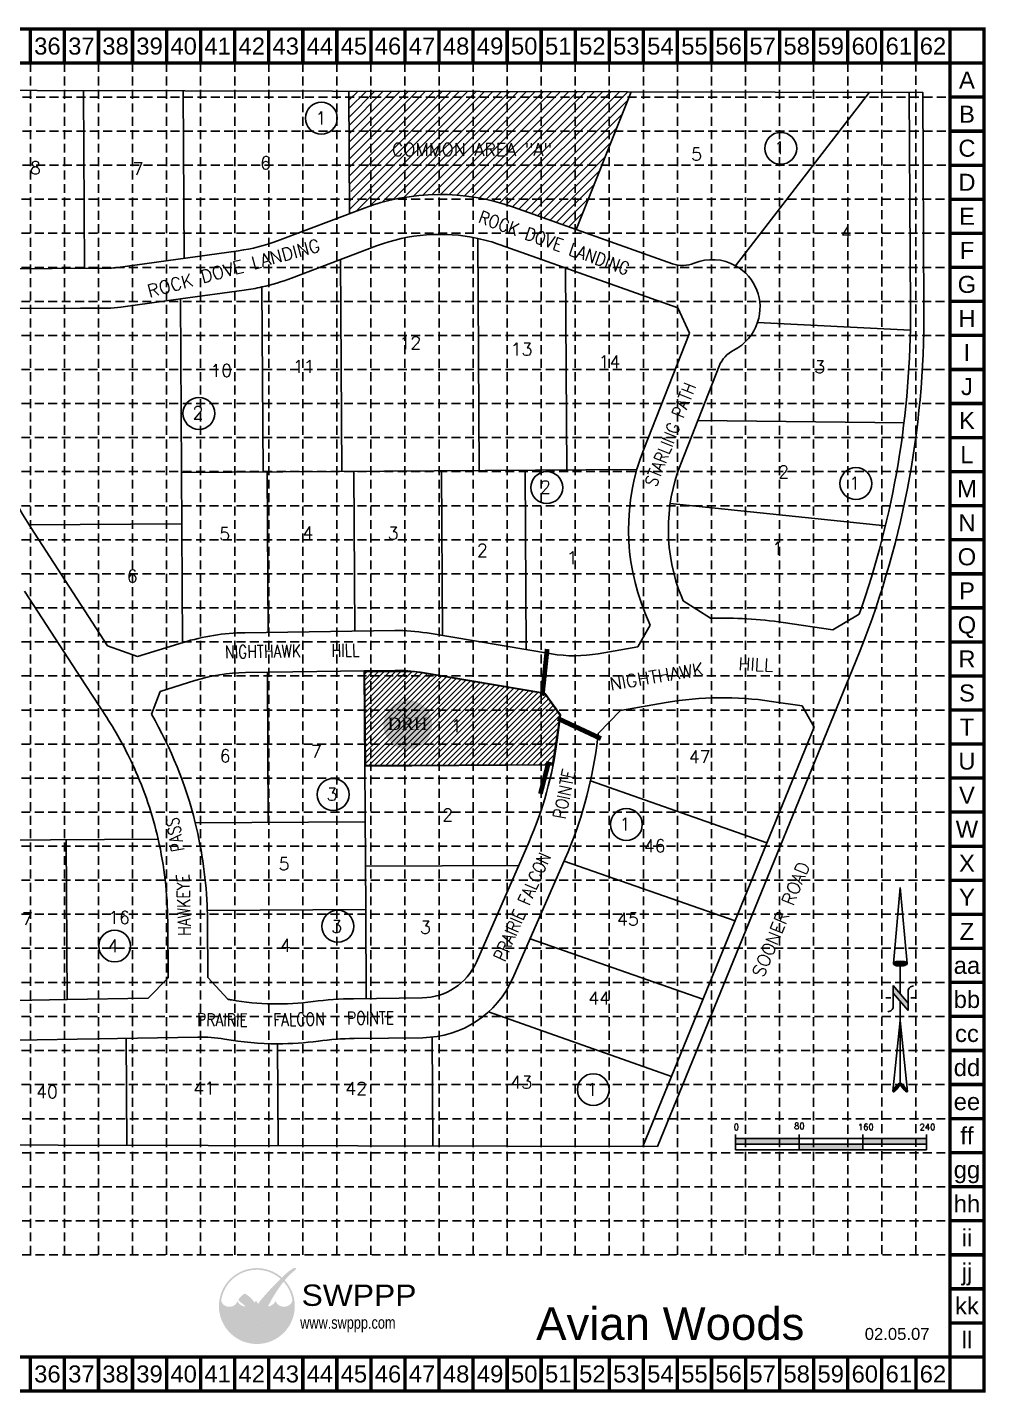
# Model space of a CAD drawing. Extents: x -29 to 2711, y -265 to 1449.
# Drawn here: x 1508 to 2711, y -265 to 1449 of the extents above; entities that cross this region are included whole.
import ezdxf
from ezdxf.enums import TextEntityAlignment as Align

# ---------------------------------------------------------------- set-up
doc = ezdxf.new("R2010")
doc.units = 0
doc.header["$MEASUREMENT"] = 0
doc.linetypes.add('HIDDEN', pattern=[0.375, 0.25, -0.125])
doc.layers.get('0').update_dxf_attribs({"linetype": 'CONTINUOUS'})
for name, color, linetype in [('$-LOTS', 7, 'CONTINUOUS'), ('$-ROW', 7, 'CONTINUOUS'), ('$-SHADE', 8, 'CONTINUOUS'), ('$-THE_BOUNDARY', 6, 'CONTINUOUS'), ('BASE', 7, 'CONTINUOUS'), ('CULVERTS', 7, 'CONTINUOUS'), ('FP-BLKNUM', 3, 'CONTINUOUS'), ('FP-LOTNUM', 7, 'CONTINUOUS'), ('FP-STNAME', 7, 'CONTINUOUS'), ('GRID', 254, 'HIDDEN'), ('LOGO', 7, 'CONTINUOUS'), ('NARROW', 7, 'CONTINUOUS'), ('SODDED LOT', 2, 'CONTINUOUS')]:
    doc.layers.add(name, color=color, linetype=linetype)
doc.styles.add('DRHorton', font='dutcheb.ttf')
doc.styles.add('L100T', font='romant.shx', dxfattribs={"height": 40})
doc.styles.add('L120', font='simplex.shx', dxfattribs={"height": 4.8})
doc.styles.add('LOGO1', font='Rockeb.TTF', dxfattribs={"height": 25})
doc.styles.add('ROMANS', font='romans.shx')
doc.styles.get("Standard").update_dxf_attribs({"font": 'ARIAL.TTF'})

# ---------------------------------------------------------------- blocks, each defined once
blk = doc.blocks.new('DRHorton')
h = blk.add_hatch(color=1)
h.paths.add_polyline_path([(78.7, 25.8, 1), (40.4, 25.8, 1)])
h.paths.add_polyline_path([(42.3, 17.9), (76.5, 17.9), (76.5, 34.9), (42.3, 34.9)], flags=24)
at = {"layer": 'BASE', "color": 176, "style": 'DRHorton'}
blk.add_text('DRH', height=9.81, dxfattribs=at).set_placement((59.4, 21.6), align=Align.CENTER)
blk = doc.blocks.new('North Arrow')
at = {"layer": 'NARROW'}
for p, q in [((32.43, 3.06), (32.43, 4.63)), ((0, 0), (22.36, 2)), ((0, 0), (22.33, -2.02)), ((28.77, -2.09), (34.02, 2.32)), ((36.18, 2.33), (30.46, 2.33)), ((36.16, 2.32), (31.04, -2.09)), ((39.1, 0.01), (59.96, 2.11)), ((31.2, -0.05), (21.66, -0.05)), ((21.66, -0.05), (21.66, -0.05)), ((28.77, -2.09), (34.95, -2.09)), ((32.43, -4.26), (32.43, -2.8)), ((57.45, -0.05), (33.41, -0.05)), ((59.83, -2.14), (39.04, -0.01)), ((57.69, -0.03), (57.77, -0.01)), ((57.77, -0.05), (57.69, -0.03))]:
    blk.add_line(p, q, dxfattribs=at)
blk.add_lwpolyline([(22.36, -2.03), (22.59, -1.93, 0.091577), (22.87, -1.44, 0.048306), (23.03, -0.75), (23.07, -0.01), (23.01, 0.82, 0.048306), (22.87, 1.42, 0.091577), (22.59, 1.91), (22.36, 2.01), (22.14, 1.91, 0.091577), (21.86, 1.42, 0.048306), (21.72, 0.82), (21.66, -0.01), (21.72, -0.83, 0.048306), (21.86, -1.44, 0.091577), (22.14, -1.93)], format="xyb", close=True, dxfattribs=at)
for points in [[(57.46, -0.03), (57.44, 0.08, -0.066818), (57.67, 0.47, -0.03073), (58.01, 0.84), (58.52, 1.29), (59.07, 1.7, -0.03073), (59.5, 1.95, -0.066818), (59.93, 2.1), (60.04, 2.06)], [(60.04, 2.06), (60.05, 1.95, -0.066818), (59.82, 1.56, -0.03073), (59.43, 1.14), (58.97, 0.74), (58.42, 0.33, -0.03073), (57.99, 0.08, -0.036692), (57.76, -0.02)], [(57.46, -0.04), (57.44, -0.15, 0.066818), (57.67, -0.54, 0.03073), (58.01, -0.9), (58.52, -1.36), (59.07, -1.77, 0.03073), (59.5, -2.02, 0.066818), (59.93, -2.17), (60.04, -2.13)], [(60.04, -2.13), (60.05, -2.01, 0.066818), (59.82, -1.63, 0.03073), (59.43, -1.2), (58.97, -0.8), (58.42, -0.4, 0.03073), (57.99, -0.15, 0.036692), (57.76, -0.05)]]:
    blk.add_lwpolyline(points, format="xyb", dxfattribs=at)
for centre, start, end in [((30.46, 3.86), 178.8769, 270), ((34.95, -3.62), 358.8769, 90)]:
    blk.add_arc(centre, 1.53, start, end, dxfattribs=at)
for points in [[(23.03, -0.76), (21.67, -0.05), (23.07, -0.05), (21.72, 0.82)], [(23.07, -0.05), (21.72, 0.82), (23.02, 0.75), (21.85, 1.42)], [(23.02, 0.75), (21.85, 1.42), (22.87, 1.44), (22.14, 1.91)], [(22.87, 1.44), (22.14, 1.91), (22.59, 1.91), (22.36, 2)], [(31.05, -2.09), (36.15, 2.36), (28.75, -2.06), (34.01, 2.36)], [(57.44, 0.08), (57.7, -0.01), (57.5, 0.21), (57.77, -0.01)], [(57.45, -0.04), (57.69, -0.02), (57.44, 0.08), (57.7, -0.01)], [(57.5, 0.21), (57.77, -0.01), (57.6, 0.39), (57.94, 0.06)], [(57.6, 0.39), (57.94, 0.06), (57.68, 0.5), (58.07, 0.13)], [(57.68, 0.5), (58.07, 0.13), (57.84, 0.66), (58.29, 0.26)], [(57.84, 0.66), (58.29, 0.26), (58.03, 0.86), (58.52, 0.41)], [(58.03, 0.86), (58.52, 0.41), (58.26, 1.07), (58.73, 0.57)], [(58.26, 1.07), (58.73, 0.57), (58.52, 1.3), (59.05, 0.81)], [(58.52, 1.3), (59.05, 0.81), (58.7, 1.42), (59.26, 0.99)], [(59.26, 1), (58.69, 1.42), (59.45, 1.15), (59, 1.65)], [(59.45, 1.15), (59, 1.65), (59.62, 1.34), (59.28, 1.82)], [(59.62, 1.34), (59.28, 1.82), (59.81, 1.55), (59.49, 1.95)], [(59.81, 1.55), (59.49, 1.95), (59.93, 1.73), (59.69, 2.04)], [(59.93, 1.73), (59.69, 2.04), (60.05, 1.94), (59.93, 2.1)], [(60.05, 1.94), (59.93, 2.1), (60.04, 2.06)], [(22.87, -1.44), (21.72, -0.87), (23.03, -0.76), (21.67, -0.05)], [(22.58, -1.93), (21.86, -1.45), (22.87, -1.44), (21.72, -0.87)], [(22.36, -2.01), (22.14, -1.93), (22.58, -1.93), (21.86, -1.45)], [(57.44, -0.14), (57.69, -0.02), (57.45, -0.04), (57.69, -0.02)], [(57.46, -0.19), (57.7, -0.03), (57.44, -0.14), (57.69, -0.02)], [(57.53, -0.33), (57.76, -0.05), (57.46, -0.19), (57.7, -0.03)], [(57.63, -0.48), (57.9, -0.1), (57.53, -0.33), (57.76, -0.05)], [(57.78, -0.66), (58.09, -0.2), (57.63, -0.48), (57.9, -0.1)], [(57.97, -0.87), (58.34, -0.35), (57.78, -0.66), (58.09, -0.2)], [(58.24, -1.11), (58.61, -0.54), (57.97, -0.87), (58.34, -0.35)], [(58.61, -1.43), (58.93, -0.77), (58.24, -1.11), (58.61, -0.54)], [(58.91, -1.64), (59.2, -1), (58.61, -1.43), (58.93, -0.77)], [(59.12, -1.79), (59.57, -1.36), (58.92, -1.65), (59.2, -1.01)], [(59.35, -1.93), (59.81, -1.62), (59.12, -1.79), (59.57, -1.36)], [(59.54, -1.32), (59.41, -1.18), (59.21, -1.01)], [(59.58, -2.05), (59.93, -1.79), (59.35, -1.93), (59.81, -1.62)], [(59.78, -2.13), (60.05, -2.01), (59.58, -2.05), (59.93, -1.79)], [(59.92, -2.17), (60.04, -2.13), (59.78, -2.13), (60.05, -2.01)]]:
    blk.add_solid(points, dxfattribs=at)
blk = doc.blocks.new('new logo')
at = {"layer": 'LOGO'}
h = blk.add_hatch(color=170, dxfattribs=at)
h.paths.add_polyline_path([(67.4, 44.1), (66.8, 44.7), (66.3, 45.2), (66, 45.8), (65.5, 46.4), (65.1, 47.2), (64.7, 47.9), (64.4, 48.5), (64.2, 49), (63.9, 49.6), (63.7, 50.1), (63.3, 51), (62.9, 52), (62.6, 52.8), (62.4, 53.3), (62.2, 53.7), (62.1, 54.2), (61.9, 54.7), (61.7, 55.2), (61.5, 55.7), (61.3, 56.3), (61, 56.8), (60.8, 57.4), (60.5, 57.9), (60.2, 58.5), (60, 59.1), (59.7, 59.6), (59.3, 60.2), (59, 60.8), (58.7, 61.3), (58.3, 61.9), (58, 62.4), (57.6, 62.9), (57.3, 63.4), (56.9, 63.9), (56.6, 64.3), (56.3, 64.7), (55.9, 65.1), (55.6, 65.5), (55.2, 65.9), (54.9, 66.2), (54, 66.2), (52.9, 66.3), (52, 66.5), (51.5, 66.6), (50.9, 66.8), (50.3, 67), (49.4, 67.4), (48.3, 67.9), (47.3, 68.6), (46.5, 69.3), (45.7, 70), (45, 70.8), (44.4, 71.5), (44, 72.2), (43.6, 72.7), (43.4, 72.9), (43.2, 73.2), (43.1, 73.4), (43, 73.5), (42.8, 73.7), (42.7, 73.7), (42.7, 73.8), (42.6, 73.8), (42.5, 73.7), (42.5, 73.6), (42.4, 73.5), (42.4, 73.4), (42.3, 73.2), (42.2, 72.8), (42, 72.1), (41.7, 71.5), (41.4, 70.9), (41, 70.3), (40.5, 69.8), (40, 69.2), (39.4, 68.7), (38.8, 68.2), (38.1, 67.7), (37.3, 67.3), (36.5, 66.9), (35.7, 66.6), (34.9, 66.3), (34, 66.1), (33, 66), (31.9, 65.9), (30.8, 65.9), (29.6, 65.9), (28.6, 66), (27.6, 66.1), (26.7, 66.4), (25.8, 66.7), (25, 67.1), (24.1, 67.6), (23.2, 68.2), (22.4, 68.9), (21.8, 69.5), (21.4, 69.9), (21, 70.4), (20.6, 70.9), (20.2, 71.5), (19.9, 72.1), (19.5, 72.9), (19.2, 73.8), (18.9, 74.8, -0.595729), (106.3, 106.8), (107, 107.5), (107.5, 108), (108.1, 108.6, 37.93689), (112.3, 104.5), (112.1, 104.2), (111.6, 103.7), (111.1, 103.1), (110.6, 102.5, -0.146449), (123.6, 75), (123.3, 74.5), (123.1, 74), (122.9, 73.5), (122.8, 73.1), (122.5, 72.4), (122.2, 71.7), (121.9, 71.1), (121.5, 70.5), (121.1, 70), (120.7, 69.5), (120.2, 69), (119.6, 68.6), (119, 68.1), (118.4, 67.7), (117.8, 67.4), (117.1, 67), (116.5, 66.7), (115.8, 66.5), (115, 66.3), (114.3, 66.1), (113.5, 66), (112.7, 65.9), (111.9, 65.8), (111.1, 65.8), (110.3, 65.8), (109.4, 65.9), (108.6, 66), (107.7, 66.2), (106.8, 66.4), (105.9, 66.7), (105.1, 67.1), (104.3, 67.5), (103.5, 68), (102.8, 68.6), (102.1, 69.3), (101.4, 70), (100.8, 70.7), (100.2, 71.4), (99.8, 72), (99.5, 72.5), (99.4, 72.8), (99.3, 73), (99.1, 73.2), (99, 73.4), (98.9, 73.5), (98.8, 73.6), (98.7, 73.6), (98.6, 73.6), (98.5, 73.5), (98.4, 73.4), (98.4, 73.3), (98.3, 73.2), (98.2, 73), (98.1, 72.8), (97.8, 72.4), (97.4, 71.8), (96.9, 71.1), (96.4, 70.5), (95.9, 70.1), (95.4, 69.6), (94.8, 69.1), (94.2, 68.6), (93.5, 68.2), (92.8, 67.7), (91.9, 67.3), (91, 66.9), (90.1, 66.6), (89.4, 66.4), (88.6, 66.2), (87.8, 66.1), (87.6, 65.6), (87.4, 65.1), (87.1, 64.4), (86.9, 63.8), (86.6, 63), (86.3, 62.2), (85.9, 61.3), (85.6, 60.4), (85.3, 59.5), (84.9, 58.6), (84.6, 57.7), (84.2, 56.7), (83.9, 55.8), (83.5, 54.9), (83.2, 54), (82.9, 53.2), (82.6, 52.4), (82.3, 51.6), (82.1, 51), (81.9, 50.3), (81.6, 49.8), (81.3, 48.9), (80.9, 48.1), (80.5, 47.3), (80.1, 46.6), (79.6, 45.9), (79.1, 45.4), (78.6, 44.8), (78.1, 44.3), (77.6, 43.9), (77, 43.5), (76.5, 43.1), (75.9, 42.8), (75.3, 42.6), (74.6, 42.3), (73.7, 42.1), (73, 41.9), (72.2, 41.9), (71.6, 42), (70.9, 42.2), (70.1, 42.5), (69.4, 42.8), (68.7, 43.1), (68, 43.5)])
h.paths.add_polyline_path([(71.8, 72), (70.7, 73.9), (70.1, 75.2), (69.7, 74.3), (68.7, 72.6), (67.9, 71.7), (67.9, 71.5), (68.1, 71.2), (68.3, 71), (68.4, 70.8), (68.5, 70.6), (68.7, 70.4), (68.8, 70.2), (68.9, 70.1), (69, 70), (69.1, 69.8), (69.3, 69.7), (69.4, 69.7), (69.5, 69.6), (69.6, 69.5), (69.7, 69.5), (69.8, 69.4), (69.9, 69.4), (70.1, 69.3), (70.2, 69.3), (70.3, 69.2), (70.4, 69.2), (70.5, 69.2), (70.6, 69.2), (70.8, 69.2), (70.9, 69.2), (71, 69.2), (71.1, 69.2), (71.2, 69.2), (71.3, 69.2), (71.4, 69.2), (71.5, 69.2), (71.6, 69.2), (71.7, 69.3), (71.8, 69.3), (71.9, 69.3), (72, 69.4), (72.1, 69.5), (72.2, 69.5), (72.3, 69.6), (72.5, 69.6), (72.6, 69.7), (72.7, 69.8), (72.8, 69.9), (72.9, 70), (73, 70.1), (73.1, 70.2), (73.2, 70.3), (73.3, 70.4), (72.5, 71.1)], flags=17)
blk.add_hatch(color=240, dxfattribs=at).paths.add_polyline_path([(117.7, 117.3), (118.9, 118.2), (119.8, 118.9), (120.6, 119.5), (121.3, 119.9), (121.9, 120.3), (122.4, 120.6), (122.8, 120.9), (123.1, 121.1), (123.4, 121.3), (123.7, 121.4), (124, 121.6), (124.2, 121.7), (124.4, 121.8), (124.6, 121.9), (124.8, 121.9), (125, 122), (125.2, 122.1), (125.4, 122.2), (125.6, 122.2), (125.8, 122.3), (125.9, 122.4), (126.1, 122.4), (126.3, 122.5), (126.4, 122.5), (126.6, 122.6), (126.7, 122.6), (126.8, 122.7), (126.9, 122.7), (127.1, 122.7), (127.2, 122.8), (127.3, 122.8), (127.4, 122.8), (127.5, 122.8), (127.6, 122.8), (127.7, 122.8), (127.8, 122.8), (127.9, 122.8), (128, 122.8), (128.1, 122.8), (128.1, 122.8), (128.2, 122.8), (128.3, 122.8), (128.4, 122.8), (128.4, 122.7), (128.5, 122.7), (128.5, 122.7), (128.6, 122.7), (128.6, 122.6), (128.7, 122.6), (128.7, 122.6), (128.7, 122.5), (128.7, 122.5), (128.8, 122.4), (128.8, 122.4), (128.8, 122.3), (128.8, 122.3), (128.8, 122.2), (128.8, 122.1), (128.8, 122.1), (128.8, 122), (128.8, 121.9), (128.8, 121.8), (128.8, 121.8), (128.8, 121.7), (128.8, 121.6), (128.7, 121.5), (128.7, 121.4), (128.7, 121.3), (128.6, 121.3), (128.6, 121.2), (128.5, 121.1), (128.4, 121), (128.4, 120.8), (128.3, 120.7), (128.2, 120.6), (128.1, 120.4), (128, 120.3), (127.8, 120.1), (127.7, 120), (127.6, 119.8), (127.4, 119.6), (127.3, 119.4), (127.1, 119.2), (126.8, 119), (126.6, 118.8), (126.3, 118.5), (125.9, 118.2), (125.5, 117.9), (125.1, 117.5), (124.6, 117), (124, 116.6), (123.5, 116.1), (122.9, 115.6), (122.3, 115.1), (121.7, 114.5), (121.1, 114), (120.6, 113.5), (120, 113), (119.5, 112.5), (119, 112), (118.5, 111.5), (118, 111), (117.5, 110.5), (117, 109.9), (116.5, 109.4), (116, 108.8), (115.5, 108.3), (115, 107.7), (114.5, 107.1), (114, 106.6), (113.5, 106), (113, 105.4), (112.5, 104.8), (112.1, 104.2), (111.6, 103.7), (111.1, 103.1), (110.6, 102.4), (110.1, 101.8), (109.6, 101.1), (109, 100.4), (108.5, 99.7), (107.9, 98.9), (107.3, 98.1), (106.7, 97.3), (106, 96.4), (105.4, 95.6), (104.8, 94.7), (104.2, 93.9), (103.6, 93.1), (103.1, 92.3), (102.5, 91.5), (102, 90.6), (101.4, 89.8), (100.9, 89), (100.3, 88.2), (99.8, 87.3), (99.2, 86.5), (98.6, 85.6), (98.1, 84.7), (97.5, 83.8), (96.9, 82.9), (96.4, 82), (95.9, 81.1), (95.4, 80.3), (94.9, 79.5), (94.5, 78.7), (94, 78), (93.6, 77.2), (93.2, 76.5), (92.8, 75.8), (92.4, 75), (92, 74.3), (91.6, 73.5), (91.2, 72.8), (90.8, 72), (90.4, 71.3), (90, 70.6), (89.6, 69.9), (89.3, 69.3), (89, 68.7), (88.8, 68.2), (88.5, 67.7), (88.3, 67.3), (88.1, 66.9), (88, 66.5), (87.8, 66.1), (87.6, 65.6), (87.4, 65.1), (87.1, 64.4), (86.9, 63.8), (86.6, 63), (86.3, 62.2), (85.9, 61.3), (85.6, 60.4), (85.3, 59.5), (84.9, 58.6), (84.6, 57.7), (84.2, 56.7), (83.9, 55.8), (83.5, 54.9), (83.2, 54), (82.9, 53.2), (82.6, 52.4), (82.3, 51.6), (82.1, 51), (81.9, 50.3), (81.6, 49.8), (81.4, 49.2), (81.2, 48.7), (81, 48.3), (80.8, 47.9), (80.6, 47.5), (80.4, 47.1), (80.2, 46.7), (80, 46.4), (79.7, 46.1), (79.5, 45.8), (79.2, 45.5), (79, 45.2), (78.7, 44.9), (78.5, 44.7), (78.2, 44.4), (78, 44.2), (77.7, 44), (77.4, 43.8), (77.2, 43.6), (76.9, 43.4), (76.6, 43.2), (76.3, 43), (76, 42.9), (75.7, 42.7), (75.5, 42.6), (75.2, 42.5), (74.9, 42.4), (74.6, 42.3), (74.3, 42.2), (74, 42.1), (73.8, 42.1), (73.5, 42), (73.2, 42), (73, 41.9), (72.7, 41.9), (72.5, 41.9), (72.2, 41.9), (72, 42), (71.8, 42), (71.5, 42.1), (71.3, 42.1), (71.1, 42.2), (70.8, 42.2), (70.6, 42.3), (70.4, 42.4), (70.1, 42.5), (69.9, 42.6), (69.6, 42.7), (69.4, 42.8), (69.2, 42.9), (68.9, 43), (68.7, 43.1), (68.5, 43.2), (68.2, 43.4), (68, 43.6), (67.8, 43.7), (67.6, 43.9), (67.4, 44.1), (67.2, 44.3), (67, 44.5), (66.8, 44.7), (66.6, 44.9), (66.5, 45.1), (66.3, 45.4), (66.1, 45.6), (65.9, 45.9), (65.7, 46.2), (65.4, 46.6), (65.2, 47), (65, 47.4), (64.7, 47.9), (64.4, 48.5), (64.2, 49), (63.9, 49.6), (63.7, 50.1), (63.4, 50.7), (63.2, 51.3), (63, 51.8), (62.8, 52.3), (62.6, 52.8), (62.4, 53.3), (62.2, 53.7), (62.1, 54.2), (61.9, 54.7), (61.7, 55.2), (61.5, 55.7), (61.3, 56.3), (61, 56.8), (60.8, 57.4), (60.5, 57.9), (60.2, 58.5), (60, 59.1), (59.7, 59.6), (59.3, 60.2), (59, 60.8), (58.7, 61.3), (58.3, 61.9), (58, 62.4), (57.6, 62.9), (57.3, 63.4), (56.9, 63.9), (56.6, 64.3), (56.3, 64.7), (55.9, 65.1), (55.6, 65.5), (55.2, 65.9), (54.9, 66.3), (54.5, 66.6), (54.1, 67), (53.7, 67.4), (53.3, 67.8), (52.8, 68.1), (52.4, 68.5), (51.9, 68.9), (51.4, 69.3), (50.9, 69.7), (50.5, 70), (50, 70.4), (49.5, 70.8), (49.1, 71.1), (48.7, 71.5), (48.2, 71.8), (47.8, 72.1), (47.5, 72.4), (47.1, 72.7), (46.8, 72.9), (46.6, 73.1), (46.3, 73.3), (46.1, 73.5), (45.9, 73.6), (45.7, 73.8), (45.6, 73.9), (45.5, 74), (45.3, 74.2), (45.2, 74.3), (45.1, 74.4), (45, 74.6), (45, 74.7), (44.9, 74.8), (44.8, 75), (44.8, 75.1), (44.8, 75.2), (44.7, 75.4), (44.7, 75.5), (44.7, 75.7), (44.7, 75.8), (44.7, 76), (44.7, 76.1), (44.7, 76.3), (44.8, 76.4), (44.8, 76.6), (44.9, 76.7), (44.9, 76.9), (45, 77.1), (45.1, 77.2), (45.2, 77.4), (45.3, 77.6), (45.4, 77.8), (45.6, 78), (45.7, 78.2), (45.9, 78.5), (46.1, 78.7), (46.3, 79), (46.6, 79.3), (46.8, 79.5), (47.1, 79.8), (47.3, 80.1), (47.6, 80.4), (47.9, 80.7), (48.2, 81), (48.5, 81.3), (48.8, 81.6), (49.2, 81.9), (49.5, 82.2), (49.8, 82.5), (50.1, 82.7), (50.4, 83), (50.7, 83.2), (51, 83.4), (51.2, 83.6), (51.5, 83.8), (51.7, 83.9), (51.9, 84.1), (52.1, 84.2), (52.2, 84.3), (52.4, 84.4), (52.5, 84.5), (52.7, 84.5), (52.8, 84.6), (53, 84.6), (53.1, 84.6), (53.2, 84.7), (53.3, 84.7), (53.5, 84.7), (53.6, 84.7), (53.7, 84.7), (53.8, 84.7), (54, 84.7), (54.1, 84.6), (54.2, 84.6), (54.3, 84.5), (54.5, 84.5), (54.6, 84.4), (54.7, 84.4), (54.9, 84.3), (55, 84.2), (55.2, 84.1), (55.3, 84.1), (55.5, 84), (55.7, 83.9), (55.9, 83.7), (56.1, 83.6), (56.4, 83.4), (56.7, 83.2), (57, 83), (57.3, 82.8), (57.7, 82.5), (58, 82.3), (58.4, 82), (58.8, 81.7), (59.2, 81.4), (59.6, 81.1), (60, 80.8), (60.4, 80.5), (60.8, 80.2), (61.2, 79.9), (61.5, 79.6), (61.9, 79.3), (62.3, 78.9), (62.6, 78.6), (63, 78.3), (63.3, 77.9), (63.7, 77.5), (64, 77.2), (64.3, 76.8), (64.6, 76.4), (64.9, 76), (65.2, 75.6), (65.5, 75.2), (65.8, 74.8), (66.1, 74.4), (66.4, 74), (66.7, 73.6), (66.9, 73.2), (67.2, 72.8), (67.4, 72.5), (67.6, 72.1), (67.8, 71.8), (67.9, 71.5), (68.1, 71.2), (68.3, 71), (68.4, 70.8), (68.5, 70.6), (68.7, 70.4), (68.8, 70.2), (68.9, 70.1), (69, 70), (69.1, 69.8), (69.3, 69.7), (69.4, 69.7), (69.5, 69.6), (69.6, 69.5), (69.7, 69.5), (69.8, 69.4), (69.9, 69.4), (70.1, 69.3), (70.2, 69.3), (70.3, 69.2), (70.4, 69.2), (70.5, 69.2), (70.6, 69.2), (70.8, 69.2), (70.9, 69.2), (71, 69.2), (71.1, 69.2), (71.2, 69.2), (71.3, 69.2), (71.4, 69.2), (71.5, 69.2), (71.6, 69.2), (71.7, 69.3), (71.8, 69.3), (71.9, 69.3), (72, 69.4), (72.1, 69.5), (72.2, 69.5), (72.3, 69.6), (72.5, 69.6), (72.6, 69.7), (72.7, 69.8), (72.8, 69.9), (72.9, 70), (73, 70.1), (73.1, 70.2), (73.2, 70.3), (73.3, 70.5), (73.5, 70.6), (73.6, 70.8), (73.7, 70.9), (73.9, 71.1), (74, 71.3), (74.2, 71.5), (74.3, 71.8), (74.5, 72), (74.7, 72.3), (74.9, 72.6), (75.1, 72.8), (75.3, 73.1), (75.6, 73.5), (75.8, 73.8), (76.1, 74.1), (76.4, 74.5), (76.7, 74.9), (77, 75.3), (77.3, 75.7), (77.7, 76.1), (78, 76.5), (78.4, 77), (78.8, 77.4), (79.2, 77.9), (79.6, 78.4), (80, 78.9), (80.5, 79.5), (81, 80), (81.5, 80.6), (82, 81.1), (82.5, 81.7), (83, 82.3), (83.6, 82.9), (84.1, 83.5), (84.7, 84.1), (85.2, 84.7), (85.7, 85.3), (86.2, 85.8), (86.7, 86.4), (87.2, 86.9), (87.7, 87.4), (88.1, 87.9), (88.6, 88.5), (89.1, 89), (89.5, 89.5), (90, 90.1), (90.5, 90.6), (91, 91.2), (91.5, 91.7), (92.1, 92.3), (92.6, 92.9), (93.2, 93.5), (93.8, 94.1), (94.4, 94.8), (95, 95.4), (95.6, 96), (96.3, 96.7), (96.9, 97.3), (97.6, 98), (98.2, 98.6), (98.8, 99.2), (99.4, 99.8), (100, 100.3), (100.5, 100.9), (101.1, 101.4), (101.6, 102), (102.1, 102.5), (102.7, 103.1), (103.2, 103.6), (103.7, 104.1), (104.2, 104.7), (104.8, 105.2), (105.3, 105.8), (105.9, 106.3), (106.4, 106.9), (107, 107.5), (107.5, 108), (108.1, 108.6), (108.7, 109.2), (109.3, 109.8), (109.9, 110.3), (110.4, 110.9), (111, 111.5), (111.6, 112), (112.2, 112.6), (112.8, 113.1), (113.4, 113.6), (114, 114.2), (114.6, 114.7), (115.3, 115.3), (116, 115.9), (116.8, 116.6)])
at = {"layer": 'LOGO', "style": 'LOGO1'}
for s, height, width, p in [('SWPPP', 31.32, 1.115, (137, 67)), ('www.swppp.com', 18.112, 0.77, (135, 33.4))]:
    blk.add_text(s, height=height, dxfattribs=dict(at, width=width)).set_placement(p)

msp = doc.modelspace()

# ---------------------------------------------------------------- hatches: boundary and pattern name
at = {"layer": '$-SHADE'}
h = msp.add_hatch(dxfattribs=at)
h.set_pattern_fill('ANSI31', scale=60, style=0)
h.set_pattern_definition([(45, (-2333.866, -4117.931), (-5.303301, 5.303301), [])])
h.paths.add_polyline_path([(2173.2, 1301.8), (2239.7, 1302.8), (2265.9, 1368.5), (1911.5, 1369.3), (1911.9, 1303.5)])
h.paths.add_polyline_path([(1911.9, 1303.5), (1912.2, 1243.5), (1915.4, 1243.5), (1919.7, 1245.1, -0.17764), (2126.4, 1247.2), (2141, 1242), (2173.4, 1241.8), (2215.6, 1242.4), (2239.7, 1302.8), (2173.2, 1301.8)])
h.paths.add_polyline_path([(2141, 1242), (2126.4, 1247.2, 0.17764), (1919.7, 1245.1), (1915.4, 1243.5)], flags=16)
h.paths.add_polyline_path([(1915.4, 1243.5), (1912.3, 1242.3), (1912.4, 1215.6), (1928.6, 1221.7, -0.17764), (2118, 1223.6), (2196.9, 1195.6), (2206.2, 1218.8), (2141, 1242)])
h.paths.add_polyline_path([(2173.4, 1241.8), (2141, 1242), (2206.2, 1218.8), (2215.6, 1242.4)])
h.paths.add_polyline_path([(2061.2, 1351.9), (2109, 1351.6), (2109.1, 1365.9), (2061.2, 1366.2)], flags=24)
h.paths.add_polyline_path([(2210.5, 1234), (2245.6, 1321.9), (2232.3, 1327.2), (2197.2, 1239.3)], flags=9)
h.paths.add_polyline_path([(1926.5, 1265.3), (1926.2, 1311.9), (1911.9, 1311.9), (1912.2, 1265.2)], flags=9)
h.paths.add_polyline_path([(2000.4, 1287.9), (2131.7, 1287.9), (2131.7, 1304), (2000.4, 1304)], flags=9)
h.paths.add_polyline_path([(1998.4, 1242.5), (2045.1, 1243.2), (2044.9, 1257.5), (1998.2, 1256.8)], flags=24)
h.paths.add_polyline_path([(2135, 1220.6), (2172.9, 1207.1), (2177.7, 1220.6), (2139.8, 1234)], flags=24)
h.paths.add_polyline_path([(1915.5, 1218.2), (1952, 1232.1), (1946.9, 1245.4), (1910.4, 1231.6)], flags=9)
h = msp.add_hatch(color=7)
h.paths.add_polyline_path([(2476.7, 47.2), (2476.7, 54.5), (2396.7, 54.5), (2396.7, 47.2)])
h.paths.add_polyline_path([(2476.7, 47.2), (2476.7, 40), (2556.7, 40), (2556.7, 47.2)])
h.paths.add_polyline_path([(2556.7, 54.5), (2556.7, 47.2), (2636.7, 47.2), (2636.7, 54.5)])
at = {"layer": 'SODDED LOT'}
h = msp.add_hatch(dxfattribs=at)
h.set_pattern_fill('ANSI31', color=256, scale=40, style=0)
h.paths.add_polyline_path([(1932.2, 522.5), (2167, 523.3), (2176.9, 585.3), (2157.5, 613), (1993.8, 640.6), (1931.3, 640.2)])

# ---------------------------------------------------------------- linework, layer by layer
at = {"layer": '$-LOTS', "color": 7}
for p, q in [((1578.4, 1370), (1579.8, 1146.8)), ((1703.4, 1369.8), (1704.7, 1159.5)), ((1911.5, 1369.3), (1912.4, 1215.6)), ((2196.9, 1195.6), (2265.9, 1368.5)), ((2397, 1150.1), (2564.8, 1367.9)), ((2614.8, 1367.8), (2616.4, 1095.4)), ((2073.2, 1184.5), (2075, 892.8)), ((1901, 1157.8), (1902.6, 891.8)), ((2183.5, 1147.3), (2185, 893.5)), ((1802.4, 1123.5), (1803.8, 891.2)), ((1700.1, 1108.4), (1702.8, 676.8)), ((2272.9, 894.1), (1701.5, 890.5)), ((1917.6, 891.9), (1918.8, 691.4)), ((2027.6, 892.5), (2028.9, 685.8)), ((2132.6, 893.2), (2134, 668.2)), ((1808.8, 891.2), (1810.1, 689.8)), ((2585, 823.7), (2314.8, 851.5)), ((1701.9, 825.9), (1510.1, 824.8)), ((1810.4, 451.3), (1809.2, 639.7)), ((1932.7, 341.7), (1930.8, 641.5)), ((2495.7, 570.7), (2280.4, 44.4)), ((2167.9, 523.4), (1931.6, 521.9)), ((2436.2, 425.4), (2214.8, 503.3)), ((1932, 452), (1718.6, 450.7)), ((1672.1, 430.2), (1399.9, 428.5)), ((1558, 228.8), (1556.8, 429.5)), ((2124.7, 397.2), (1932.3, 396.1)), ((2396.2, 327.5), (2181.6, 402.5)), ((1932.7, 341.7), (1733.8, 340.4)), ((1933.4, 230), (1932.7, 341.7)), ((2356, 229.1), (2138.9, 305.1)), ((2086.7, 213.2), (2316.4, 132.3)), ((1632.7, 45.9), (1631.9, 180.1)), ((1822.8, 45.4), (1822, 173.2)), ((2016.7, 45), (2015.9, 181.5))]:
    msp.add_line(p, q, dxfattribs=at)
msp.add_arc((1484.9, 1088.5), 1131.5, 340.6021, 0.3473, dxfattribs=at)
at = {"layer": '$-ROW', "color": 7}
for p, q in [((1928.6, 1221.7), (1821.9, 1181.4)), ((2317.7, 1152.6), (2118, 1223.6)), ((1773.1, 1169), (1618.5, 1147.6)), ((1839.6, 1134.6), (1946.3, 1175)), ((2101.3, 1176.5), (2324.4, 1097.2)), ((1608.5, 1146.9), (337.9, 1142.2)), ((1700.1, 1108.4), (1780, 1119.4)), ((1625.3, 1098.1), (1700.1, 1108.4)), ((2324.4, 1097.2), (2338.9, 1065.5)), ((1449.6, 1096.3), (1574.7, 1096.8)), ((1574.7, 1096.8), (1608.7, 1096.9)), ((2281.6, 919.7), (2338.9, 1065.5)), ((2616.3, 1069.1), (2424.6, 1079)), ((2328.1, 901.4), (2376.3, 1024.1)), ((2608.3, 952.8), (2349.4, 955.7)), ((1608.7, 672.8), (1512.3, 821.4)), ((1581.4, 623.1), (1504.5, 741.5)), ((2331.2, 729.3), (2329.3, 733.9)), ((2365.6, 707.5), (2331.2, 729.3)), ((2289.5, 699), (2283, 714.9)), ((2552.2, 712.7), (2518.9, 692.9)), ((1780.8, 689.3), (1969, 692.1)), ((2009.6, 689), (2165.7, 662.8)), ((2274.4, 671.6), (2289.5, 699)), ((2518.9, 692.9), (2456.6, 702.2)), ((1608.7, 672.8), (1646.2, 659.3)), ((1646.2, 659.3), (1703.4, 677)), ((2224.6, 663), (2274.4, 671.6)), ((1930.8, 641.5), (1781.6, 639.3)), ((1969.8, 642.1), (1930.8, 641.5)), ((2157.5, 613.5), (2001.3, 639.7)), ((1607.5, 582.9), (1581.4, 623.1)), ((1718.2, 629.2), (1674.5, 615.7)), ((1674.5, 615.7), (1663.6, 586.9)), ((2177.2, 586.1), (2157.5, 613.5)), ((2252.5, 591.7), (2309.7, 601.6)), ((2480.4, 597.5), (2441.9, 603.2)), ((2173, 554.3), (2177.2, 586.1)), ((2252.5, 591.7), (2224.6, 562.8)), ((2495.7, 570.7), (2480.4, 597.5)), ((2222.6, 547.8), (2224.6, 562.8)), ((2071.5, 275.8), (2137.2, 425.8)), ((2117.3, 255.7), (2183, 405.8)), ((1684.5, 256), (1684.1, 326.9)), ((1734.1, 327.2), (1734.5, 256.5)), ((1659.6, 230.6), (1684.5, 256)), ((1734.5, 256.5), (1759.5, 229.1)), ((1558, 228.8), (1458.9, 227.1)), ((1659.6, 230.6), (1558, 228.8)), ((1917.5, 229.8), (2003.7, 230.9)), ((1722.1, 181.7), (1459.7, 177.1)), ((2004.3, 180.9), (1918.1, 179.8))]:
    msp.add_line(p, q, dxfattribs=at)
for centre, radius, start, end in [((2025.9, 964.5), 275, 70.4296, 110.7213), ((2025.9, 964.5), 225, 77.852, 110.7213), ((2025.9, 964.5), 225, 70.4296, 77.852), ((1742.3, 1391.8), 225, 277.862, 290.7213), ((2330.5, 1188.4), 38, 250.4296, 292.2792), ((2367.6, 1097.8), 60, 60.6713, 112.2792), ((2367.6, 1097.8), 60, 341.8331, 60.6713), ((1608.2, 1221.9), 75, 270.2131, 277.862), ((1742.3, 1391.8), 275, 282.6195, 290.7213), ((1742.3, 1391.8), 275, 277.862, 282.6195), ((1608.2, 1221.9), 125, 270.2131, 277.862), ((2367.6, 1097.8), 60, 296.6979, 341.8331), ((2411.7, 1010.2), 38, 116.6979, 158.5475), ((1910.7, 1080), 475, 197.263, 212.51), ((2537.5, 819.1), 275, 158.5475, 202.2674), ((2537.5, 819.1), 225, 158.5475, 202.2674), ((1910.7, 1080), 475, 212.51, 212.988), ((2380.8, 190.8), 516.9, 81.576, 91.6883), ((1784.9, 414.4), 275, 90.8418, 107.2441), ((1972.3, 467.1), 225, 80.4799, 90.8418), ((2194.7, 835.4), 175, 260.4799, 279.8258), ((1784.9, 414.4), 225, 90.8418, 107.2441), ((1972.3, 467.1), 175, 80.4799, 90.8418), ((2380.8, 190.8), 416.9, 81.576, 99.8259), ((1209.1, 324.3), 475, 24.3439, 32.988), ((1209.1, 324.3), 525, 13.9356, 30.0211), ((1702.1, 616.4), 475, 336.3513, 352.4974), ((1702.1, 616.4), 525, 336.3513, 352.4974), ((1209.1, 324.3), 475, 12.8824, 24.3439), ((1209.1, 324.3), 525, 1.7667, 13.9356), ((1209.1, 324.3), 475, 0.324, 12.8824), ((1209.1, 324.3), 525, 0.324, 1.7667), ((2002.8, 305.9), 75, 270.6896, 336.3513), ((2002.8, 305.9), 125, 270.6896, 336.3513), ((1725.1, 6.7), 225, 80.024, 81.2111), ((1822.3, 559.2), 336, 260.024, 277.5758), ((1922.6, -195.1), 425, 90.6896, 97.5758), ((1725.1, 6.7), 175, 80.024, 90.9882), ((1822.3, 559.2), 386, 260.024, 269.964), ((1822.3, 559.2), 386, 269.964, 277.5758), ((1922.6, -195.1), 375, 90.6896, 97.5758)]:
    msp.add_arc(centre, radius, start, end, dxfattribs=at)
at = {"layer": '$-THE_BOUNDARY', "color": 7}
msp.add_lwpolyline([(38, 1373.4), (42, 49.5), (2298.8, 44.3), (2548, 653.8, 0.098882), (2633.4, 1095.5), (2631.8, 1367.8)], format="xyb", close=True, dxfattribs=at)
at = {"color": 7}
for p, q in [((2396.7, 54.5), (2396.7, 59.3)), ((2396.7, 54.5), (2476.7, 54.5)), ((2396.7, 54.5), (2396.7, 40)), ((2476.7, 54.5), (2476.7, 59.3)), ((2476.7, 54.5), (2636.7, 54.5)), ((2476.7, 54.5), (2476.7, 40)), ((2556.7, 54.5), (2556.7, 59.3)), ((2556.7, 54.5), (2556.7, 40)), ((2636.7, 54.5), (2636.7, 59.3)), ((2636.7, 54.5), (2636.7, 40)), ((2396.7, 47.2), (2636.7, 47.2)), ((2396.7, 40), (2476.7, 40)), ((2476.7, 40), (2636.7, 40))]:
    msp.add_line(p, q, dxfattribs=at)
at = {"layer": 'BASE', "color": 9}
msp.add_line((2665.9, 1404.6), (2665.9, -219.9), dxfattribs=at)
at = {"layer": 'BASE', "const_width": 4.28}
for points in [[(-27.3, -262.7), (2708.7, -262.7), (2708.7, 1447.3), (-27.3, 1447.3)], [(15.4, -219.9), (2665.9, -219.9), (2665.9, 1404.6), (15.4, 1404.6)]]:
    msp.add_lwpolyline(points, close=True, dxfattribs=at)
for points in [[(1511.7, 1404.6), (1511.7, 1447.3)], [(1554.4, 1404.6), (1554.4, 1447.3)], [(1597.2, 1404.6), (1597.2, 1447.3)], [(1639.9, 1404.6), (1639.9, 1447.3)], [(1682.7, 1404.6), (1682.7, 1447.3)], [(1725.4, 1404.6), (1725.4, 1447.3)], [(1768.2, 1404.6), (1768.2, 1447.3)], [(1810.9, 1404.6), (1810.9, 1447.3)], [(1853.7, 1404.6), (1853.7, 1447.3)], [(1896.4, 1404.6), (1896.4, 1447.3)], [(1939.2, 1404.6), (1939.2, 1447.3)], [(1981.9, 1404.6), (1981.9, 1447.3)], [(2024.7, 1404.6), (2024.7, 1447.3)], [(2067.4, 1404.6), (2067.4, 1447.3)], [(2110.2, 1404.6), (2110.2, 1447.3)], [(2152.9, 1404.6), (2152.9, 1447.3)], [(2195.7, 1404.6), (2195.7, 1447.3)], [(2238.4, 1404.6), (2238.4, 1447.3)], [(2281.2, 1404.6), (2281.2, 1447.3)], [(2323.9, 1404.6), (2323.9, 1447.3)], [(2366.7, 1404.6), (2366.7, 1447.3)], [(2409.4, 1404.6), (2409.4, 1447.3)], [(2452.2, 1404.6), (2452.2, 1447.3)], [(2494.9, 1404.6), (2494.9, 1447.3)], [(2537.7, 1404.6), (2537.7, 1447.3)], [(2580.4, 1404.6), (2580.4, 1447.3)], [(2623.2, 1404.6), (2623.2, 1447.3)], [(2665.9, 1404.6), (2665.9, 1447.3)], [(2708.7, 1404.6), (2708.7, 1447.3)], [(2708.7, 1404.6), (2665.9, 1404.6)], [(2708.7, 1361.8), (2665.9, 1361.8)], [(2708.7, 1319.1), (2665.9, 1319.1)], [(2708.7, 1276.3), (2665.9, 1276.3)], [(2708.7, 1233.6), (2665.9, 1233.6)], [(2708.7, 1190.8), (2665.9, 1190.8)], [(2708.7, 1148.1), (2665.9, 1148.1)], [(2708.7, 1105.3), (2665.9, 1105.3)], [(2708.7, 1062.6), (2665.9, 1062.6)], [(2708.7, 1019.8), (2665.9, 1019.8)], [(2708.7, 977.1), (2665.9, 977.1)], [(2708.7, 934.3), (2665.9, 934.3)], [(2708.7, 891.6), (2665.9, 891.6)], [(2708.7, 848.8), (2665.9, 848.8)], [(2708.7, 806.1), (2665.9, 806.1)], [(2708.7, 763.3), (2665.9, 763.3)], [(2708.7, 720.6), (2665.9, 720.6)], [(2708.7, 677.8), (2665.9, 677.8)], [(2708.7, 635.1), (2665.9, 635.1)], [(2708.7, 592.3), (2665.9, 592.3)], [(2708.7, 549.6), (2665.9, 549.6)], [(2708.7, 506.8), (2665.9, 506.8)], [(2708.7, 464.1), (2665.9, 464.1)], [(2708.7, 421.3), (2665.9, 421.3)], [(2708.7, 378.6), (2665.9, 378.6)], [(2708.7, 335.8), (2665.9, 335.8)], [(2708.7, 293.1), (2665.9, 293.1)], [(2708.7, 250.3), (2665.9, 250.3)], [(2708.7, 207.6), (2665.9, 207.6)], [(2708.7, 164.8), (2665.9, 164.8)], [(2708.7, 122.1), (2665.9, 122.1)], [(2708.7, 79.3), (2665.9, 79.3)], [(2708.7, 36.6), (2665.9, 36.6)], [(2708.7, -6.2), (2665.9, -6.2)], [(2708.7, -48.9), (2665.9, -48.9)], [(2708.7, -91.7), (2665.9, -91.7)], [(2708.7, -134.4), (2665.9, -134.4)], [(2708.7, -177.2), (2665.9, -177.2)], [(1511.7, -262.7), (1511.7, -219.9)], [(1554.4, -262.7), (1554.4, -219.9)], [(1597.2, -262.7), (1597.2, -219.9)], [(1639.9, -262.7), (1639.9, -219.9)], [(1682.7, -262.7), (1682.7, -219.9)], [(1725.4, -262.7), (1725.4, -219.9)], [(1768.2, -262.7), (1768.2, -219.9)], [(1810.9, -262.7), (1810.9, -219.9)], [(1853.7, -262.7), (1853.7, -219.9)], [(1896.4, -262.7), (1896.4, -219.9)], [(1939.2, -262.7), (1939.2, -219.9)], [(1981.9, -262.7), (1981.9, -219.9)], [(2024.7, -262.7), (2024.7, -219.9)], [(2067.4, -262.7), (2067.4, -219.9)], [(2110.2, -262.7), (2110.2, -219.9)], [(2152.9, -262.7), (2152.9, -219.9)], [(2195.7, -262.7), (2195.7, -219.9)], [(2238.4, -262.7), (2238.4, -219.9)], [(2281.2, -262.7), (2281.2, -219.9)], [(2323.9, -262.7), (2323.9, -219.9)], [(2366.7, -262.7), (2366.7, -219.9)], [(2409.4, -262.7), (2409.4, -219.9)], [(2452.2, -262.7), (2452.2, -219.9)], [(2494.9, -262.7), (2494.9, -219.9)], [(2537.7, -262.7), (2537.7, -219.9)], [(2580.4, -262.7), (2580.4, -219.9)], [(2623.2, -262.7), (2623.2, -219.9)], [(2708.7, -219.9), (2665.9, -219.9)], [(2665.9, -262.7), (2665.9, -219.9)]]:
    msp.add_lwpolyline(points, dxfattribs=at)
at = {"layer": 'CULVERTS', "color": 5, "const_width": 6}
for points in [[(2160.4, 668.9), (2154.2, 610.2)], [(2227.9, 556.4), (2173.8, 581.7)], [(2151.9, 487), (2162.4, 527.4)]]:
    msp.add_lwpolyline(points, dxfattribs=at)
at = {"layer": 'FP-BLKNUM', "color": 7}
for centre in [(1877, 1335.4), (2453.6, 1297.5), (1723.3, 964.7), (2159.9, 871.6), (2547.9, 876.6), (1891.7, 486.2), (2259.8, 448.6), (1897.6, 320.8), (1617.5, 296), (2218.3, 115.7)]:
    msp.add_circle(centre, 20, dxfattribs=at)
at = {"layer": 'GRID', "color": 253, "linetype": 'HIDDEN', "ltscale": 45}
for p, q in [((1511.7, 1404.6), (1511.7, -91.9)), ((1554.4, 1404.6), (1554.4, -91.9)), ((1597.2, 1404.6), (1597.2, -91.9)), ((1639.9, 1404.6), (1639.9, -91.9)), ((1682.7, 1404.6), (1682.7, -91.9)), ((1725.4, 1404.6), (1725.4, -91.9)), ((1768.2, 1404.6), (1768.2, -91.9)), ((1810.9, 1404.6), (1810.9, -91.9)), ((1853.7, 1404.6), (1853.7, -91.9)), ((1896.4, 1404.6), (1896.4, -91.9)), ((1939.2, 1404.6), (1939.2, -91.9)), ((1981.9, 1404.6), (1981.9, -91.9)), ((2024.7, 1404.6), (2024.7, -91.9)), ((2067.4, 1404.6), (2067.4, -91.9)), ((2110.2, 1404.6), (2110.2, -91.9)), ((2152.9, 1404.6), (2152.9, -91.9)), ((2195.7, 1404.6), (2195.7, -91.9)), ((2238.4, 1404.6), (2238.4, -91.9)), ((2281.2, 1404.6), (2281.2, -91.9)), ((2323.9, 1404.6), (2323.9, -91.9)), ((2366.7, 1404.6), (2366.7, -91.9)), ((2409.4, 1404.6), (2409.4, -91.9)), ((2452.2, 1404.6), (2452.2, -91.9)), ((2494.9, 1404.6), (2494.9, -91.9)), ((2537.7, 1404.6), (2537.7, -91.9)), ((2580.4, 1405.3), (2580.4, -91.9)), ((2623.1, 1405.3), (2623.1, -91.9)), ((17, 1361.7), (2667.5, 1361.7)), ((17, 1318.9), (2667.5, 1318.9)), ((17, 1276.2), (2667.5, 1276.2)), ((15.4, 1233.6), (2665.9, 1233.6)), ((15.4, 1190.8), (2665.9, 1190.8)), ((15.4, 1148.1), (2665.9, 1148.1)), ((15.4, 1105.3), (2665.9, 1105.3)), ((15.4, 1062.6), (2665.9, 1062.6)), ((15.4, 1019.8), (2665.9, 1019.8)), ((15.4, 977.1), (2665.9, 977.1)), ((15.4, 934.3), (2665.9, 934.3)), ((15.4, 891.6), (2665.9, 891.6)), ((15.4, 848.8), (2665.9, 848.8)), ((15.4, 806.1), (2665.9, 806.1)), ((15.4, 763.3), (2665.9, 763.3)), ((15.4, 720.6), (2665.9, 720.6)), ((15.4, 677.8), (2665.9, 677.8)), ((15.4, 635.1), (2665.9, 635.1)), ((15.4, 592.3), (2665.9, 592.3)), ((15.4, 549.6), (2665.9, 549.6)), ((15.4, 506.8), (2665.9, 506.8)), ((15.4, 464.1), (2665.9, 464.1)), ((15.4, 421.3), (2665.9, 421.3)), ((15.4, 378.6), (2665.9, 378.6)), ((15.4, 335.8), (2665.9, 335.8)), ((15.4, 293.1), (2665.9, 293.1)), ((15.4, 250.3), (2665.9, 250.3)), ((15.4, 207.6), (2665.9, 207.6)), ((15.4, 164.8), (2665.9, 164.8)), ((15.4, 122.1), (2665.9, 122.1)), ((16.4, 79.1), (2666.9, 79.1)), ((16.4, 36.4), (2666.9, 36.4)), ((16.4, -6.4), (2666.9, -6.4)), ((16.4, -49.1), (2666.9, -49.1)), ((16.4, -91.9), (2666.9, -91.9))]:
    msp.add_line(p, q, dxfattribs=at)
at = {"layer": 'SODDED LOT'}
msp.add_lwpolyline([(1932.2, 522.5), (2167, 523.3), (2176.9, 585.3), (2157.5, 613), (1993.8, 640.6), (1931.3, 640.2)], close=True, dxfattribs=at)

# ---------------------------------------------------------------- block references
at = {"xscale": 0.855000000000004, "yscale": 0.8550000000000182, "zscale": 0.8550000000000022}
msp.add_blockref('new logo', (1735, -213.1), dxfattribs=at)
at = {"layer": 'BASE', "xscale": 4.275000000000034, "yscale": 4.275000000000034, "zscale": 4.275000000000011, "rotation": 270}
msp.add_blockref('North Arrow', (2603.6, 369.5), dxfattribs=at)
at = {"layer": 'FP-STNAME', "xscale": 1.599999999999909, "yscale": 1.599999999999909, "zscale": 1.6}
msp.add_blockref('DRHorton', (1890.2, 532.6), dxfattribs=at)

# ---------------------------------------------------------------- texts
at = {"color": 7, "style": 'L120'}
for s, p in [('0', (2394.6, 65)), ('80', (2470.4, 66.2)), ('160', (2550.5, 65)), ('240', (2627.9, 65))]:
    msp.add_text(s, height=7.68, dxfattribs=at).set_placement(p)
at = {"insert": (2146.6, -157.6), "char_height": 1.368, "width": 880.593, "attachment_point": 1}
msp.add_mtext('{\\H29.9x;Avian Woods}', dxfattribs=at)
at = {"layer": 'BASE'}
for s, height, p in [('36', 21.38, (1533.1, 1425.9)), ('37', 21.38, (1575.8, 1425.9)), ('38', 21.38, (1618.6, 1425.9)), ('39', 21.38, (1661.3, 1425.9)), ('40', 21.38, (1704.1, 1425.9)), ('41', 21.38, (1746.8, 1425.9)), ('42', 21.38, (1789.6, 1425.9)), ('43', 21.38, (1832.3, 1425.9)), ('44', 21.38, (1875.1, 1425.9)), ('45', 21.38, (1917.8, 1425.9)), ('46', 21.38, (1960.6, 1425.9)), ('47', 21.38, (2003.3, 1425.9)), ('48', 21.38, (2046.1, 1425.9)), ('49', 21.38, (2088.8, 1425.9)), ('50', 21.38, (2131.6, 1425.9)), ('51', 21.38, (2174.3, 1425.9)), ('52', 21.38, (2217.1, 1425.9)), ('53', 21.38, (2259.8, 1425.9)), ('54', 21.38, (2302.6, 1425.9)), ('55', 21.38, (2345.3, 1425.9)), ('56', 21.38, (2388.1, 1425.9)), ('57', 21.38, (2430.8, 1425.9)), ('58', 21.38, (2473.6, 1425.9)), ('59', 21.38, (2516.3, 1425.9)), ('60', 21.38, (2559.1, 1425.9)), ('61', 21.38, (2601.8, 1425.9)), ('62', 21.38, (2644.6, 1425.9)), ('A', 21.4, (2687.3, 1383.2)), ('B', 21.4, (2687.3, 1340.4)), ('C', 21.4, (2687.3, 1297.7)), ('D', 21.4, (2687.3, 1254.9)), ('E', 21.4, (2687.3, 1212.2)), ('F', 21.4, (2687.3, 1169.4)), ('G', 21.4, (2687.3, 1126.7)), ('H', 21.4, (2687.3, 1083.9)), ('I', 21.4, (2687.3, 1041.2)), ('J', 21.4, (2687.3, 998.4)), ('K', 21.4, (2687.3, 955.7)), ('L', 21.4, (2687.3, 912.9)), ('M', 21.4, (2687.3, 870.2)), ('N', 21.4, (2687.3, 827.4)), ('O', 21.4, (2687.3, 784.7)), ('P', 21.4, (2687.3, 741.9)), ('Q', 21.4, (2687.3, 699.2)), ('R', 21.4, (2687.3, 656.4)), ('S', 21.4, (2687.3, 613.7)), ('T', 21.4, (2687.3, 570.9)), ('U', 21.4, (2687.3, 528.2)), ('V', 21.4, (2687.3, 485.4)), ('W', 21.4, (2687.3, 442.7)), ('X', 21.4, (2687.3, 399.9)), ('Y', 21.4, (2687.3, 357.2)), ('Z', 21.4, (2687.3, 314.4)), ('aa', 21.38, (2687.3, 271.7)), ('bb', 21.38, (2687.3, 228.9)), ('cc', 21.38, (2687.3, 186.2)), ('dd', 21.38, (2687.3, 143.4)), ('ee', 21.38, (2687.3, 100.7)), ('ff', 21.38, (2687.3, 57.9)), ('gg', 21.38, (2687.3, 15.2)), ('hh', 21.38, (2687.3, -27.6)), ('ii', 21.38, (2687.3, -70.3)), ('jj', 21.38, (2687.3, -113.1)), ('kk', 21.38, (2687.3, -155.8)), ('ll', 21.38, (2687.3, -198.6)), ('36', 21.38, (1533.1, -241.3)), ('37', 21.38, (1575.8, -241.3)), ('38', 21.38, (1618.6, -241.3)), ('39', 21.38, (1661.3, -241.3)), ('40', 21.38, (1704.1, -241.3)), ('41', 21.38, (1746.8, -241.3)), ('42', 21.38, (1789.6, -241.3)), ('43', 21.38, (1832.3, -241.3)), ('44', 21.38, (1875.1, -241.3)), ('45', 21.38, (1917.8, -241.3)), ('46', 21.38, (1960.6, -241.3)), ('47', 21.38, (2003.3, -241.3)), ('48', 21.38, (2046.1, -241.3)), ('49', 21.38, (2088.8, -241.3)), ('50', 21.38, (2131.6, -241.3)), ('51', 21.38, (2174.3, -241.3)), ('52', 21.38, (2217.1, -241.3)), ('53', 21.38, (2259.8, -241.3)), ('54', 21.38, (2302.6, -241.3)), ('55', 21.38, (2345.3, -241.3)), ('56', 21.38, (2388.1, -241.3)), ('57', 21.38, (2430.8, -241.3)), ('58', 21.38, (2473.6, -241.3)), ('59', 21.38, (2516.3, -241.3)), ('60', 21.38, (2559.1, -241.3)), ('61', 21.38, (2601.8, -241.3)), ('62', 21.38, (2644.6, -241.3))]:
    msp.add_text(s, height=height, dxfattribs=at).set_placement(p, align=Align.MIDDLE_CENTER)
msp.add_text('02.05.07', height=14.96, dxfattribs=at).set_placement((2599.7, -198.5), align=Align.CENTER)
at = {"layer": 'FP-BLKNUM', "color": 7, "style": 'ROMANS'}
for s, p in [('1', (1869.8, 1327.6)), ('1', (2445.4, 1290.2)), ('2', (1715.3, 957.6)), ('2', (2151.3, 864.2)), ('1', (2539.4, 869.1)), ('3', (1883.5, 478.5)), ('1', (2251.3, 441)), ('3', (1889.4, 312.6)), ('4', (1608.9, 288.3)), ('1', (2209.9, 107.9))]:
    msp.add_text(s, height=16, dxfattribs=at).set_placement(p)
at = {"layer": 'FP-LOTNUM', "color": 7, "style": 'ROMANS'}
for s, p in [('COMMON AREA "A"', (2066, 1295.9)), ('6', (1807, 1279.2)), ('5', (2347.9, 1290.2)), ('8', (1518.1, 1273.1)), ('7', (1646.8, 1271.7)), ('4', (2535.7, 1191.6)), ('12', (1988.6, 1053.2)), ('13', (2128.3, 1045.2)), ('11', (1854.8, 1023.7)), ('14', (2238.6, 1029.6)), ('3', (2502.6, 1023.3)), ('10', (1751.3, 1018.5)), ('2', (2457.1, 891.2)), ('5', (1755.6, 813.4)), ('4', (1860, 814.8)), ('3', (1967.1, 814.5)), ('2', (2079, 792.8)), ('1', (2191.8, 783.5)), ('1', (2449.6, 795.3)), ('6', (1639.6, 760.3)), ('1', (2046.4, 572.4)), ('6', (1756.2, 534.7)), ('7', (1870.5, 540.1)), ('47', (2351.8, 533.5)), ('2', (2035.5, 460.7)), ('46', (2295.3, 421.7)), ('5', (1830.2, 399.2)), ('17', (1500.9, 330.2)), ('16', (1623, 331.8)), ('3', (2007.6, 319.5)), ('45', (2261.8, 329.8)), ('4', (1832, 296.9)), ('44', (2225.7, 230.6)), ('40', (1532.6, 113)), ('41', (1730, 117.4)), ('42', (1920.7, 117.2)), ('43', (2127.9, 124.9))]:
    msp.add_text(s, height=16, dxfattribs=at).set_placement(p, align=Align.MIDDLE)
at = {"layer": 'FP-STNAME', "color": 7, "style": 'L100T'}
for s, rotation, width, p in [('ROCK DOVE LANDING', 340.4296, 0.89, (2072.7, 1204.6)), ('STARLING PATH', 68.5475, 0.85, (2297.3, 871.4)), ('NIGHTHAWK', 0.8418, 0.8, (1756.1, 657.2)), (' HILL', 0.8418, 0.8, (1881, 658.9)), ('POINTE ', 78.2592, 0.85, (2183.2, 454.5)), ('PASS', 100.4792, 0.8, (1705.1, 416.1)), ('PRAIRIE FALCON ', 66.3513, 0.85, (2107, 275.4)), ('HAWKEYE ', 91.6477, 0.8, (1713.4, 309.3)), ('PRAIRIE ', 359.5587, 0.8, (1720.9, 195.5)), ('FALCON ', 1.0539, 0.8, (1816.6, 195.3)), ('POINTE ', 0.3495, 0.8, (1909.1, 197.5))]:
    msp.add_text(s, height=16, rotation=rotation, dxfattribs=dict(at, width=width)).set_placement(p)
for s, rotation, p in [('ROCK DOVE LANDING', 15.2225, (1661.2, 1109.9)), ('NIGHTHAWK ', 9.4093, (2240.2, 616.9)), ('HILL', 357.8035, (2400, 642.4)), ('SOONER ROAD', 67.5443, (2431.8, 255.4))]:
    msp.add_text(s, height=16, rotation=rotation, dxfattribs=at).set_placement(p)

doc.saveas('drawing.dxf')
